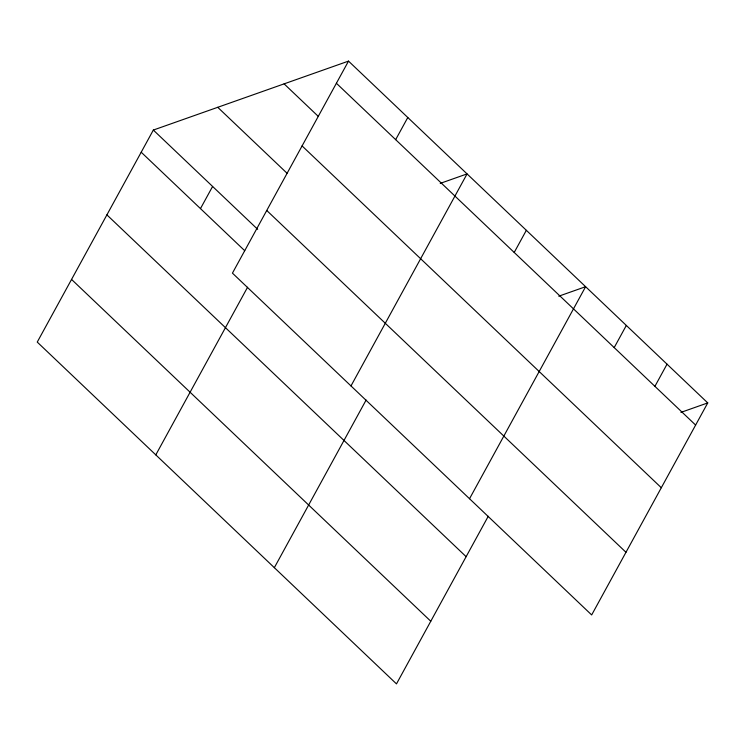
<?xml version="1.0" encoding="UTF-8"?>
<svg xmlns="http://www.w3.org/2000/svg" width="745" height="745" viewBox="0 0 745 745"><rect width="100%" height="100%" fill="white"/><g stroke="black" fill="none" stroke-linecap="round" stroke-linejoin="round"><path stroke-width="1.12" d="M348.52 61.109L232.44 273.136L591.67 614.942L707.75 402.915L348.52 61.109L153.33 130.058L37.25 342.085L396.48 683.891L488.254 516.257M200.47 208.609L212.604 186.455M155.798 454.878L247.573 287.244M395.66 139.66L407.794 117.505M350.988 385.929L467.068 173.902L440.23 183.382M274.337 567.681L366.121 400.037M514.208 252.462L526.343 230.307M469.527 498.731L585.617 286.704L558.778 296.184M614.197 347.598L626.322 325.444M654.911 386.338L667.036 364.175M680.911 412.395L707.75 402.915M336.395 83.263L695.616 425.069M284.106 83.859L318.339 116.434M302.088 145.927L661.318 487.733M217.745 107.308L287.03 173.231M266.747 210.481L625.977 552.287M153.33 130.058L257.686 229.348M141.205 152.213L244.723 250.711M106.898 214.867L466.128 556.673M71.557 279.431L430.778 621.237"/></g></svg>
